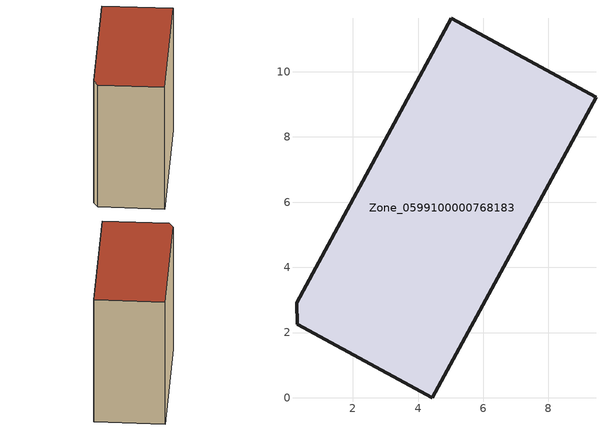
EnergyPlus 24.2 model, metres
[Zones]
Zone_0599100000768183
 floor ground (C_G): 0.27,2.92 5.02,11.64 9.46,9.22 4.44,0 0.3,2.25 z0
 wall outside (C_F): 4.44,0 9.46,9.22 5.02,11.64 0.27,2.92 0.3,2.25 4.44,0 z0:10.13
 roof outside (C_R): 0.27,2.92 0.3,2.25 4.44,0 9.46,9.22 5.02,11.64 z10.13
[BUILDING]
Pand.0599100000768183: North Axis=0; Terrain=City; Loads Convergence Tolerance Value=0.04; Temperature Convergence Tolerance Value=0.4; Solar Distribution=FullExterior; Maximum Number of Warmup Days=25; Minimum Number of Warmup Days=1
[Site:Location]
Rotterdam.The.Hague.AP_ZH_NLD Design_Conditions: Latitude=51.96; Longitude=4.45; Time Zone=1; Elevation=-4.5
[SITE:GROUNDTEMPERATURE:BUILDINGSURFACE]
18, 18, 18, 18, 18, 18, 18, 18, 18, 18, 18, 18
[MATERIAL] Thermal Absorptance=0.9; Solar Absorptance=0.7; Visible Absorptance=0.7
Name | Roughness | Thickness | Conductivity | Density | Specific Heat
G.TI.2006-2014 | MediumSmooth | 0.15 | 0.06 | 540 | 1210
F.TI.2006-2014 | Rough | 0.3 | 0.12 | 1920 | 840
R.TI.2006-2014 | MediumRough | 0.2 | 0.08 | 1500 | 1000
[CONSTRUCTION]
C_G: G.TI.2006-2014
C_F: F.TI.2006-2014
C_R: R.TI.2006-2014
[ZONE]
Zone_0599100000768183: Type=1; Multiplier=1; Ceiling Height=Autocalculate; Volume=Autocalculate; Floor Area=autocalculate; Part of Total Floor Area=Yes
[ZONEINFILTRATION:DESIGNFLOWRATE]
Infil_Zone_0599100000768183: Zone or ZoneList or Space or SpaceList=Zone_0599100000768183; Schedule=AlwaysOn; Design Flow Rate Calculation Method=Flow/Area; Flow Rate per Floor Area=0.0015; Constant Term Coefficient=1; Temperature Term Coefficient=0; Velocity Term Coefficient=0; Velocity Squared Term Coefficient=0
[HVACTEMPLATE:ZONE:IDEALLOADSAIRSYSTEM]
Zone_0599100000768183: Maximum Heating Supply Air Temperature=50; Minimum Cooling Supply Air Temperature=13; Maximum Heating Supply Air Humidity Ratio=0.0156; Minimum Cooling Supply Air Humidity Ratio=0.0077; Heating Limit=NoLimit; Cooling Limit=NoLimit; Dehumidification Control Type=ConstantSensibleHeatRatio; Cooling Sensible Heat Ratio=0.7; Dehumidification Setpoint=60; Humidification Control Type=None; Humidification Setpoint=30; Outdoor Air Method=None; Outdoor Air Flow Rate per Person=0.00944; Outdoor Air Flow Rate per Zone Floor Area=0; Outdoor Air Flow Rate per Zone=0; Demand Controlled Ventilation Type=None; Outdoor Air Economizer Type=NoEconomizer; Heat Recovery Type=None; Sensible Heat Recovery Effectiveness=0.7; Latent Heat Recovery Effectiveness=0.65
[ZONECONTROL:THERMOSTAT]
ThermostatControl_Zone_0599100000768183: Zone or ZoneList=Zone_0599100000768183; Control Type Schedule=DualSetpointControlType; Control 1=Thermostat_Zone_0599100000768183; Temperature Difference Between Cutout And Setpoint=0
[THERMOSTATSETPOINT:DUALSETPOINT]
Thermostat_Zone_0599100000768183: Heating Setpoint Temperature Schedule=HeatingSetpoint_Zone_0599100000768183; Cooling Setpoint Temperature Schedule=CoolingSetpoint_Zone_0599100000768183
[SCHEDULE:COMPACT]
HeatingSetpoint_Zone_0599100000768183: Through: 12/31, For: AllDays, Until: 24:00, 21
CoolingSetpoint_Zone_0599100000768183: Through: 12/31, For: AllDays, Until: 24:00, 24
DualSetpointControlType: Through: 12/31, For: AllDays, Until: 24:00, 4
AlwaysOn: Through: 12/31, For: AllDays, Until: 24:00, 1
